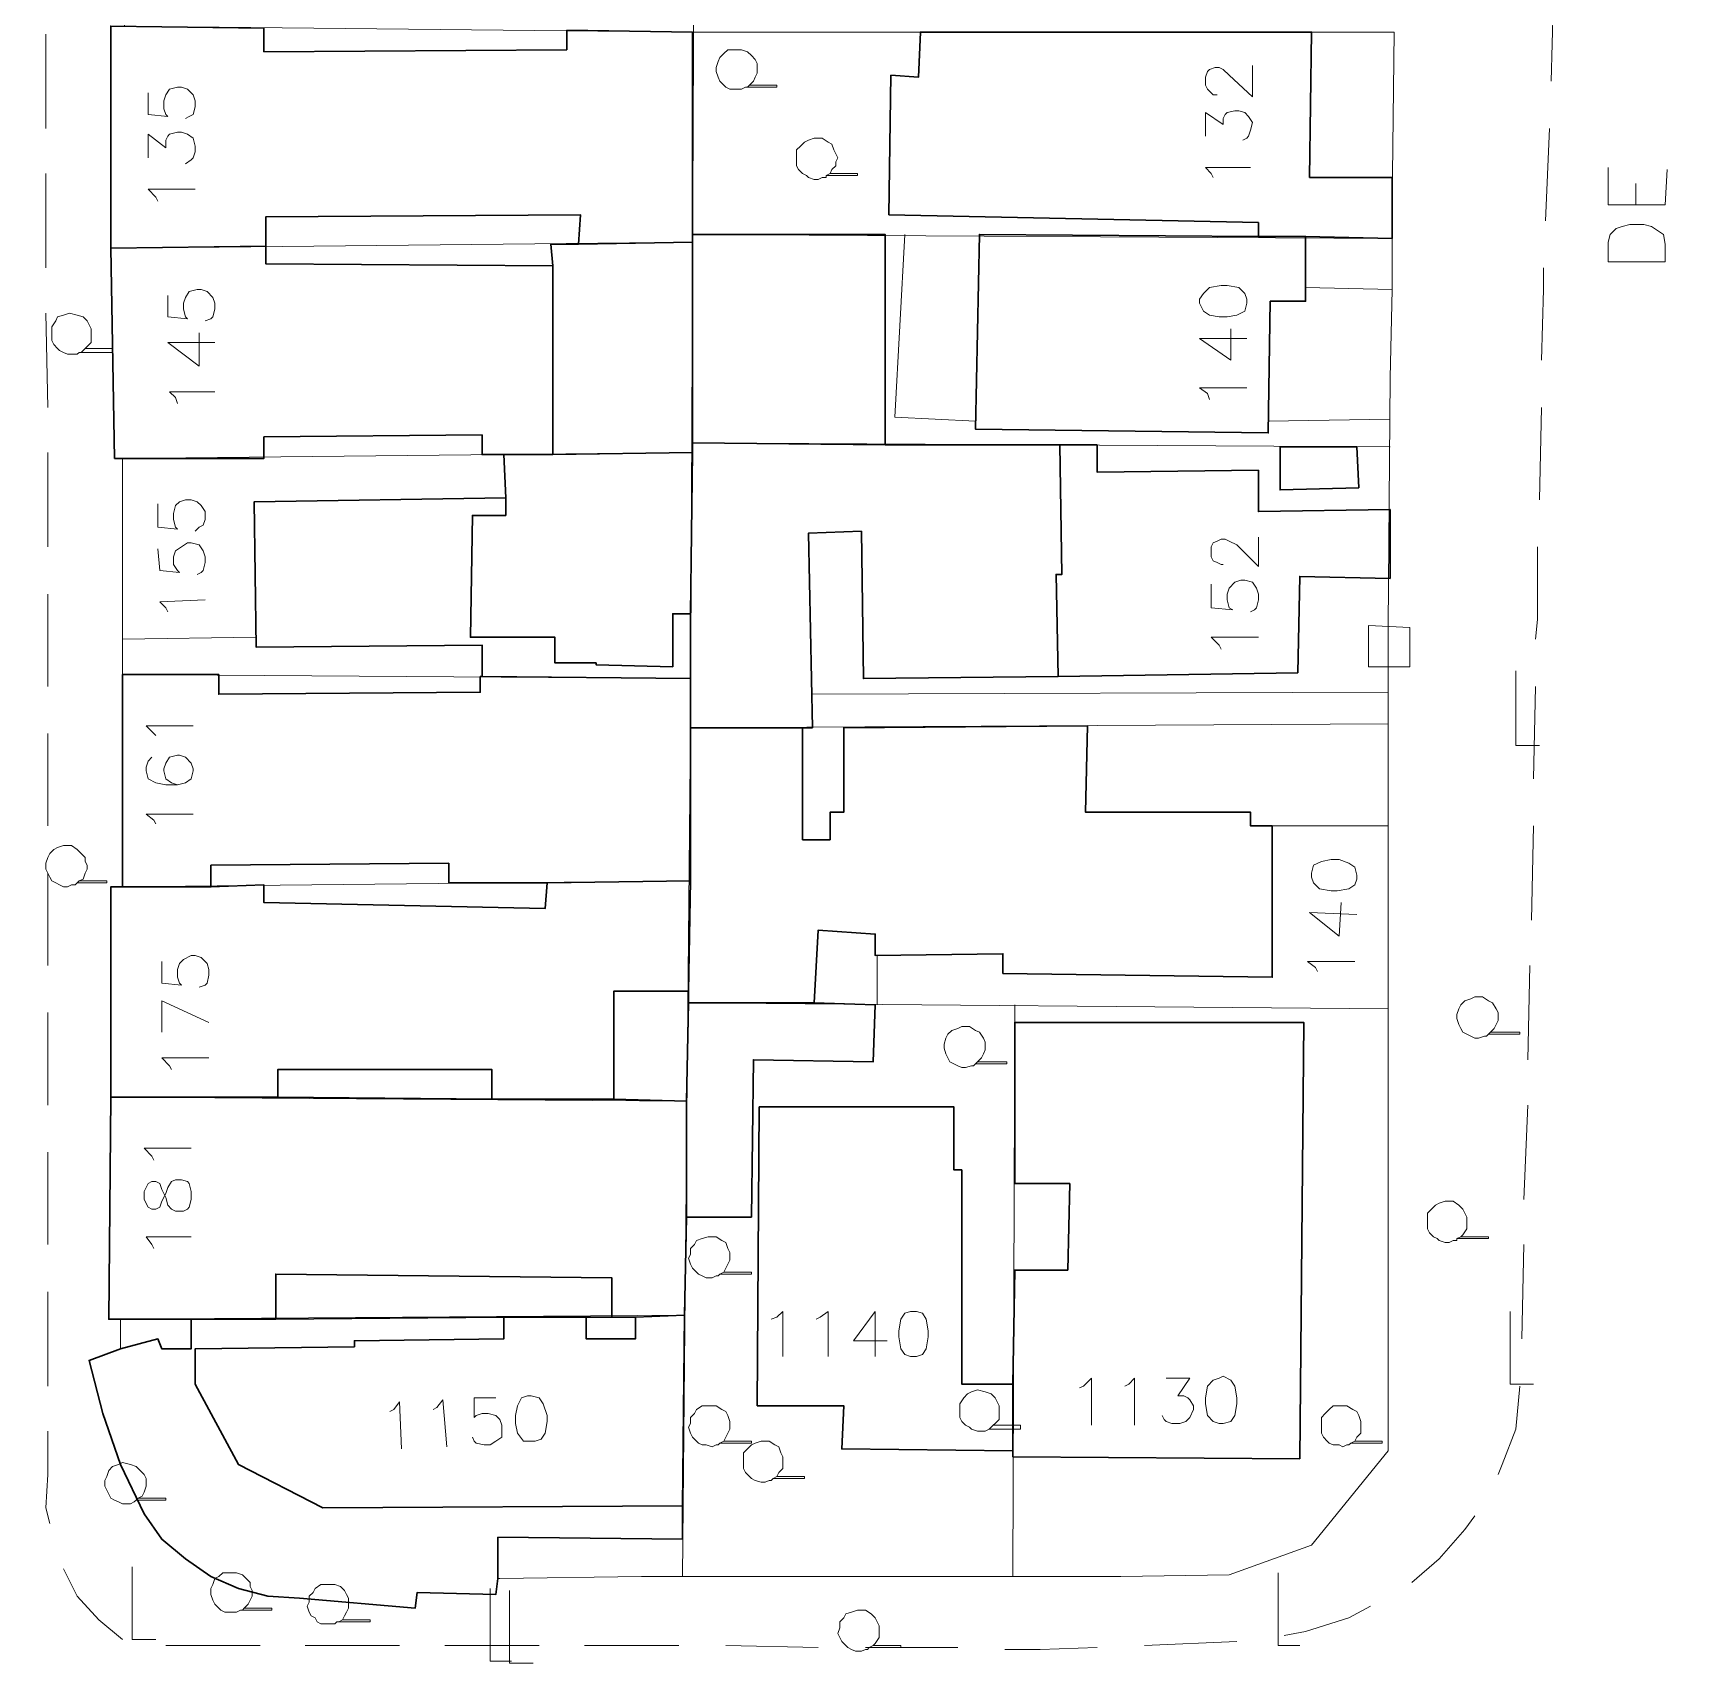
# Model space of a CAD drawing. Extents: x -2391 to 32076, y -11492 to 5852.
# Drawn here: x 4525.4 to 4596.6, y -1654.2 to -1583.6 of the extents above; entities that cross this region are included whole.
import ezdxf

# ---------------------------------------------------------------- set-up
doc = ezdxf.new("R2010")
doc.units = 0
doc.header["$LTSCALE"] = 7
for name, color, linetype in [('ALVE-CT', 3, 'CONTINUOUS'), ('PDF2_A101 - EDIFICACAO', 7, 'CONTINUOUS'), ('PDF2_A103 - PROJECAO_1', 7, 'CONTINUOUS'), ('PDF2_A119 - TELHEIRO', 7, 'CONTINUOUS'), ('PDF2_A123 - N DE PORTA', 7, 'CONTINUOUS'), ('PDF2_A124 - MURO', 7, 'CONTINUOUS'), ('PDF2_C301 - MEIO_FIO_2D', 7, 'CONTINUOUS'), ('PDF2_C307 - TXT_NOME_LOGRADOURO', 7, 'CONTINUOUS'), ('PDF2_F602 - ARVORE_ISOLADA', 7, 'CONTINUOUS'), ('PDF2_I903 - POSTE', 7, 'CONTINUOUS')]:
    doc.layers.add(name, color=color, linetype=linetype)

msp = doc.modelspace()

# ---------------------------------------------------------------- linework, layer by layer
at = {"layer": 'ALVE-CT'}
msp.add_circle((4550.796, -1271.53), 500, dxfattribs=at)
at = {"layer": 'PDF2_A101 - EDIFICACAO', "lineweight": 30}
for points in [[(4548.428, -1583.519), (4553.846, -1583.604), (4553.846, -1592.324), (4553.846, -1592.663), (4548.936, -1592.748), (4549.02, -1591.478), (4535.474, -1591.562), (4535.474, -1592.832), (4528.785, -1592.917), (4528.785, -1583.35), (4535.389, -1583.435), (4535.389, -1584.451), (4548.428, -1584.366)], [(4578.399, -1583.604), (4580.516, -1583.604), (4580.431, -1589.869), (4583.987, -1589.869), (4583.987, -1590.97), (4583.987, -1592.494), (4580.262, -1592.409), (4578.23, -1592.409), (4578.23, -1591.816), (4562.313, -1591.478), (4562.397, -1585.467), (4563.583, -1585.551), (4563.667, -1583.604)], [(4562.143, -1601.384), (4553.846, -1601.299), (4553.846, -1592.663), (4553.846, -1592.324), (4562.143, -1592.324)], [(4578.23, -1592.409), (4580.262, -1592.409), (4580.262, -1595.203), (4578.738, -1595.203), (4578.653, -1600.876), (4566.038, -1600.706), (4566.207, -1592.324)], [(4553.846, -1592.663), (4553.846, -1601.299), (4553.846, -1601.722), (4547.835, -1601.807), (4545.718, -1601.807), (4544.787, -1601.807), (4544.787, -1600.96), (4535.389, -1601.045), (4535.389, -1601.976), (4528.955, -1601.976), (4528.785, -1592.917), (4535.474, -1592.832), (4535.474, -1593.594), (4547.835, -1593.679), (4547.75, -1592.748), (4548.936, -1592.748)], [(4553.761, -1608.665), (4553.761, -1611.459), (4544.787, -1611.374), (4544.787, -1610.019), (4535.05, -1610.104), (4534.966, -1603.839), (4545.803, -1603.67), (4545.718, -1601.807), (4547.835, -1601.807), (4553.846, -1601.722)], [(4571.287, -1601.384), (4571.287, -1602.569), (4578.23, -1602.484), (4578.23, -1604.262), (4583.902, -1604.178), (4583.902, -1607.141), (4580.008, -1607.056), (4579.923, -1611.205), (4569.594, -1611.374), (4561.212, -1611.459), (4561.127, -1605.109), (4558.841, -1605.194), (4559.011, -1613.575), (4558.587, -1613.575), (4553.761, -1613.575), (4553.761, -1613.491), (4553.761, -1611.459), (4553.761, -1608.665), (4553.846, -1601.722), (4553.846, -1601.299), (4562.143, -1601.384), (4569.678, -1601.384)], [(4582.548, -1603.246), (4579.161, -1603.331), (4579.161, -1601.468), (4582.463, -1601.468)], [(4544.787, -1611.374), (4553.761, -1611.459), (4553.761, -1613.491), (4553.761, -1613.575), (4553.761, -1620.179), (4547.581, -1620.264), (4543.348, -1620.264), (4543.348, -1619.417), (4533.103, -1619.502), (4533.103, -1620.433), (4529.293, -1620.433), (4529.293, -1611.289), (4533.442, -1611.289), (4533.442, -1612.136), (4544.702, -1612.051), (4544.702, -1611.374)], [(4559.095, -1625.428), (4553.677, -1625.428), (4553.677, -1624.92), (4553.761, -1620.179), (4553.761, -1613.575), (4558.587, -1613.575), (4558.587, -1618.401), (4559.773, -1618.401), (4559.773, -1617.216), (4560.365, -1617.216), (4560.365, -1613.575), (4570.864, -1613.491), (4570.779, -1617.216), (4577.891, -1617.216), (4577.891, -1617.809), (4578.822, -1617.809), (4578.822, -1624.328), (4567.223, -1624.158), (4567.223, -1623.312), (4561.72, -1623.396), (4561.72, -1622.465), (4559.265, -1622.296)], [(4553.677, -1624.92), (4550.46, -1624.92), (4550.46, -1629.577), (4545.21, -1629.577), (4545.21, -1628.307), (4535.982, -1628.307), (4535.982, -1629.492), (4528.785, -1629.492), (4528.785, -1620.433), (4529.293, -1620.433), (4533.103, -1620.433), (4535.389, -1620.349), (4535.389, -1621.111), (4547.496, -1621.365), (4547.581, -1620.264), (4553.761, -1620.179)], [(4559.095, -1625.428), (4561.72, -1625.513), (4561.635, -1627.968), (4556.471, -1627.884), (4556.386, -1634.657), (4553.592, -1634.657), (4553.592, -1629.662), (4553.677, -1625.428)], [(4567.646, -1644.732), (4567.646, -1641.853), (4567.731, -1636.943), (4570.017, -1636.943), (4570.102, -1633.218), (4567.731, -1633.218), (4567.731, -1626.275), (4580.177, -1626.275), (4580.008, -1645.071), (4567.646, -1644.986)], [(4535.982, -1629.492), (4545.21, -1629.577), (4550.46, -1629.577), (4553.592, -1629.662), (4553.592, -1634.657), (4553.507, -1638.89), (4551.391, -1638.975), (4550.375, -1638.975), (4550.375, -1637.282), (4535.897, -1637.112), (4535.897, -1639.06), (4532.257, -1639.06), (4528.701, -1639.06), (4528.785, -1629.492)], [(4567.646, -1641.853), (4567.646, -1644.732), (4560.281, -1644.647), (4560.365, -1642.785), (4556.64, -1642.785), (4556.725, -1629.916), (4565.107, -1629.916), (4565.107, -1632.625), (4565.445, -1632.625), (4565.445, -1641.853)], [(4553.507, -1638.89), (4553.423, -1647.103), (4553.423, -1648.542), (4545.464, -1648.457), (4545.464, -1650.235), (4545.38, -1650.913), (4541.993, -1650.828), (4541.908, -1651.505), (4536.913, -1651.082), (4535.558, -1650.997), (4534.288, -1650.659), (4533.103, -1650.151), (4532.003, -1649.389), (4530.987, -1648.542), (4530.225, -1647.441), (4529.209, -1645.325), (4528.447, -1643.123), (4527.854, -1640.837), (4529.209, -1640.329), (4530.817, -1639.906), (4530.987, -1640.329), (4532.257, -1640.329), (4532.257, -1639.06), (4535.897, -1639.06), (4545.718, -1638.975), (4549.274, -1638.975), (4550.375, -1638.975), (4551.391, -1638.975)]]:
    msp.add_lwpolyline(points, close=True, dxfattribs=at)
at = {"layer": 'PDF2_A103 - PROJECAO_1', "lineweight": 30}
for points in [[(4553.846, -1601.299), (4553.846, -1601.722), (4547.835, -1601.807), (4547.835, -1593.679), (4547.75, -1592.748), (4548.936, -1592.748), (4553.846, -1592.663)], [(4553.761, -1608.665), (4552.999, -1608.665), (4552.999, -1610.951), (4549.698, -1610.866), (4549.698, -1610.781), (4547.92, -1610.781), (4547.92, -1609.681), (4544.279, -1609.681), (4544.364, -1604.432), (4545.803, -1604.432), (4545.803, -1603.67), (4545.718, -1601.807), (4547.835, -1601.807), (4553.846, -1601.722)], [(4562.143, -1601.384), (4569.678, -1601.384), (4569.763, -1606.971), (4569.509, -1606.971), (4569.594, -1611.374), (4561.212, -1611.459), (4561.127, -1605.109), (4558.841, -1605.194), (4559.011, -1613.575), (4558.587, -1613.575), (4553.761, -1613.575), (4553.761, -1613.491), (4553.761, -1611.459), (4553.761, -1608.665), (4553.846, -1601.722), (4553.846, -1601.299)], [(4553.423, -1647.103), (4537.929, -1647.187), (4534.288, -1645.325), (4532.426, -1641.853), (4532.426, -1640.329), (4539.284, -1640.245), (4539.284, -1639.991), (4545.718, -1639.906), (4545.718, -1638.975), (4549.274, -1638.975), (4549.274, -1639.906), (4551.391, -1639.906), (4551.391, -1638.975), (4553.507, -1638.89)]]:
    msp.add_lwpolyline(points, close=True, dxfattribs=at)
at = {"layer": 'PDF2_A119 - TELHEIRO', "lineweight": 9}
msp.add_lwpolyline([(4584.749, -1609.257), (4584.749, -1610.951), (4583.817, -1610.951), (4582.971, -1610.951), (4582.971, -1609.173)], close=True, dxfattribs=at)
at = {"layer": 'PDF2_A123 - N DE PORTA', "lineweight": 9}
for points in [[(4576.452, -1586.313), (4576.282, -1586.313), (4576.113, -1586.144), (4576.028, -1586.059), (4575.944, -1585.89), (4575.944, -1585.551), (4576.028, -1585.297), (4576.113, -1585.213), (4576.367, -1585.128), (4576.536, -1585.128), (4576.706, -1585.213), (4576.96, -1585.467), (4577.976, -1586.398), (4577.976, -1585.043)], [(4530.394, -1586.229), (4530.394, -1587.16), (4531.241, -1587.245), (4531.156, -1587.16), (4531.071, -1586.906), (4531.071, -1586.567), (4531.156, -1586.313), (4531.325, -1586.059), (4531.664, -1585.975), (4531.833, -1585.975), (4532.087, -1586.059), (4532.341, -1586.313), (4532.426, -1586.567), (4532.426, -1586.821), (4532.341, -1587.16), (4532.172, -1587.245), (4532.003, -1587.329)], [(4575.944, -1588.091), (4575.944, -1587.075), (4576.706, -1587.583), (4576.706, -1587.329), (4576.79, -1587.16), (4576.875, -1587.075), (4577.214, -1586.991), (4577.383, -1586.991), (4577.637, -1587.075), (4577.806, -1587.245), (4577.976, -1587.499), (4577.891, -1587.837), (4577.806, -1588.091), (4577.722, -1588.176), (4577.552, -1588.261)], [(4530.394, -1589.023), (4530.394, -1588.007), (4531.156, -1588.599), (4531.156, -1588.261), (4531.241, -1588.091), (4531.325, -1588.007), (4531.664, -1587.922), (4531.833, -1587.922), (4532.087, -1588.007), (4532.341, -1588.176), (4532.426, -1588.515), (4532.426, -1588.769), (4532.341, -1589.023), (4532.257, -1589.107), (4532.003, -1589.277)], [(4576.282, -1589.869), (4576.198, -1589.7), (4575.944, -1589.446), (4577.891, -1589.446)], [(4530.817, -1590.885), (4530.733, -1590.716), (4530.394, -1590.377), (4532.426, -1590.377)], [(4531.241, -1594.949), (4531.241, -1595.88), (4532.087, -1595.965), (4532.003, -1595.88), (4531.918, -1595.542), (4531.918, -1595.288), (4532.003, -1595.034), (4532.172, -1594.78), (4532.511, -1594.695), (4532.68, -1594.695), (4532.934, -1594.78), (4533.188, -1595.034), (4533.273, -1595.288), (4533.273, -1595.542), (4533.188, -1595.88), (4533.103, -1595.965), (4532.849, -1596.05)], [(4533.273, -1596.981), (4531.241, -1596.981), (4532.595, -1597.997), (4532.595, -1596.558)], [(4577.722, -1596.812), (4575.69, -1596.812), (4577.044, -1597.743), (4577.044, -1596.388)], [(4576.113, -1599.436), (4576.028, -1599.182), (4575.69, -1598.928), (4577.722, -1598.928)], [(4531.664, -1599.606), (4531.579, -1599.352), (4531.325, -1599.098), (4533.273, -1599.098)], [(4530.817, -1603.924), (4530.817, -1604.94), (4531.664, -1605.024), (4531.579, -1604.94), (4531.495, -1604.601), (4531.495, -1604.347), (4531.579, -1604.008), (4531.749, -1603.839), (4532.003, -1603.754), (4532.257, -1603.754), (4532.511, -1603.839), (4532.68, -1604.008), (4532.849, -1604.262), (4532.849, -1604.601), (4532.765, -1604.855), (4532.595, -1604.94), (4532.426, -1605.109)], [(4576.706, -1606.548), (4576.621, -1606.548), (4576.452, -1606.463), (4576.282, -1606.379), (4576.198, -1606.21), (4576.198, -1605.786), (4576.282, -1605.617), (4576.452, -1605.532), (4576.621, -1605.448), (4576.79, -1605.448), (4576.96, -1605.532), (4577.298, -1605.702), (4578.23, -1606.633), (4578.23, -1605.363)], [(4530.817, -1605.871), (4530.902, -1606.802), (4531.749, -1606.887), (4531.664, -1606.802), (4531.495, -1606.548), (4531.495, -1606.21), (4531.579, -1605.956), (4531.833, -1605.786), (4532.087, -1605.617), (4532.257, -1605.617), (4532.595, -1605.702), (4532.765, -1605.956), (4532.849, -1606.21), (4532.849, -1606.463), (4532.765, -1606.802), (4532.68, -1606.887), (4532.511, -1606.971)], [(4576.198, -1607.395), (4576.198, -1608.411), (4577.129, -1608.495), (4576.96, -1608.411), (4576.875, -1608.072), (4576.875, -1607.818), (4576.96, -1607.564), (4577.214, -1607.31), (4577.468, -1607.225), (4577.637, -1607.225), (4577.976, -1607.31), (4578.145, -1607.564), (4578.23, -1607.818), (4578.23, -1608.072), (4578.145, -1608.411), (4578.06, -1608.495), (4577.891, -1608.58)], [(4531.241, -1608.58), (4531.156, -1608.411), (4530.902, -1608.157), (4532.849, -1608.072)], [(4576.621, -1610.189), (4576.536, -1610.019), (4576.198, -1609.681), (4578.23, -1609.681)], [(4530.733, -1613.914), (4530.563, -1613.745), (4530.309, -1613.491), (4532.341, -1613.491)], [(4530.563, -1614.845), (4530.394, -1615.015), (4530.309, -1615.269), (4530.309, -1615.438), (4530.394, -1615.777), (4530.733, -1615.946), (4531.156, -1616.031), (4531.664, -1616.031), (4532.003, -1615.946), (4532.257, -1615.777), (4532.341, -1615.438), (4532.341, -1615.353), (4532.257, -1615.099), (4532.003, -1614.845), (4531.749, -1614.761), (4531.664, -1614.761), (4531.325, -1614.845), (4531.156, -1615.099), (4531.071, -1615.353), (4531.071, -1615.438), (4531.156, -1615.777), (4531.41, -1615.946), (4531.664, -1616.031)], [(4530.733, -1617.724), (4530.648, -1617.555), (4530.309, -1617.301), (4532.341, -1617.301)], [(4582.463, -1621.619), (4580.431, -1621.534), (4581.701, -1622.55), (4581.786, -1621.111)], [(4530.987, -1623.65), (4530.987, -1624.582), (4531.833, -1624.666), (4531.749, -1624.582), (4531.664, -1624.328), (4531.664, -1623.989), (4531.749, -1623.735), (4531.918, -1623.566), (4532.257, -1623.396), (4532.426, -1623.396), (4532.68, -1623.481), (4532.934, -1623.735), (4533.019, -1623.989), (4533.019, -1624.243), (4532.934, -1624.582), (4532.849, -1624.666), (4532.595, -1624.751)], [(4580.77, -1624.074), (4580.685, -1623.904), (4580.346, -1623.65), (4582.378, -1623.65)], [(4533.019, -1626.275), (4530.987, -1625.344), (4530.987, -1626.698)], [(4531.41, -1628.307), (4531.325, -1628.138), (4530.987, -1627.799), (4533.019, -1627.799)], [(4530.648, -1632.202), (4530.563, -1632.032), (4530.225, -1631.694), (4532.257, -1631.694)], [(4530.648, -1636.012), (4530.563, -1635.842), (4530.309, -1635.504), (4532.257, -1635.504)], [(4557.233, -1639.06), (4557.487, -1638.975), (4557.741, -1638.721), (4557.741, -1640.668)], [(4559.18, -1639.06), (4559.349, -1638.975), (4559.688, -1638.721), (4559.688, -1640.668)], [(4561.72, -1640.668), (4561.72, -1638.721), (4560.789, -1639.991), (4562.228, -1639.991)], [(4570.525, -1642.023), (4570.694, -1641.938), (4571.033, -1641.599), (4571.033, -1643.631)], [(4572.472, -1641.938), (4572.642, -1641.853), (4572.896, -1641.599), (4572.896, -1643.631)], [(4574.25, -1641.599), (4575.266, -1641.599), (4574.758, -1642.361), (4575.012, -1642.361), (4575.182, -1642.446), (4575.266, -1642.531), (4575.436, -1642.785), (4575.436, -1642.954), (4575.266, -1643.293), (4575.097, -1643.462), (4574.843, -1643.547), (4574.504, -1643.547), (4574.25, -1643.462), (4574.166, -1643.377), (4574.081, -1643.208)], [(4540.808, -1643.039), (4540.977, -1642.954), (4541.231, -1642.615), (4541.316, -1644.647)], [(4542.67, -1642.954), (4542.84, -1642.869), (4543.094, -1642.531), (4543.263, -1644.563)], [(4545.38, -1642.446), (4544.448, -1642.446), (4544.448, -1643.293), (4544.533, -1643.208), (4544.787, -1643.123), (4545.041, -1643.123), (4545.38, -1643.208), (4545.549, -1643.377), (4545.634, -1643.631), (4545.634, -1643.801), (4545.634, -1644.139), (4545.38, -1644.309), (4545.126, -1644.478), (4544.872, -1644.478), (4544.533, -1644.393), (4544.448, -1644.309), (4544.364, -1644.139)]]:
    msp.add_lwpolyline(points, dxfattribs=at)
for points in [[(4575.69, -1595.288), (4575.859, -1595.626), (4576.113, -1595.796), (4576.536, -1595.88), (4576.875, -1595.88), (4577.298, -1595.796), (4577.637, -1595.626), (4577.722, -1595.288), (4577.722, -1595.118), (4577.637, -1594.864), (4577.383, -1594.61), (4576.875, -1594.526), (4576.621, -1594.526), (4576.113, -1594.61), (4575.859, -1594.864), (4575.69, -1595.118)], [(4580.516, -1620.01), (4580.6, -1620.264), (4580.854, -1620.518), (4581.362, -1620.603), (4581.616, -1620.603), (4582.124, -1620.518), (4582.378, -1620.349), (4582.463, -1620.095), (4582.463, -1619.925), (4582.378, -1619.587), (4582.124, -1619.417), (4581.701, -1619.248), (4581.362, -1619.248), (4580.939, -1619.333), (4580.6, -1619.502), (4580.516, -1619.841)], [(4530.225, -1633.895), (4530.394, -1634.234), (4530.563, -1634.318), (4530.733, -1634.318), (4530.902, -1634.234), (4530.987, -1633.98), (4531.156, -1633.641), (4531.241, -1633.387), (4531.41, -1633.133), (4531.579, -1633.048), (4531.833, -1633.048), (4532.087, -1633.133), (4532.172, -1633.218), (4532.257, -1633.556), (4532.257, -1633.895), (4532.172, -1634.234), (4532.087, -1634.318), (4531.918, -1634.403), (4531.579, -1634.403), (4531.41, -1634.318), (4531.241, -1634.149), (4531.156, -1633.81), (4530.987, -1633.472), (4530.902, -1633.218), (4530.733, -1633.133), (4530.563, -1633.133), (4530.394, -1633.218), (4530.225, -1633.556)], [(4563.244, -1638.721), (4562.99, -1638.806), (4562.821, -1639.06), (4562.736, -1639.567), (4562.736, -1639.821), (4562.821, -1640.329), (4562.99, -1640.583), (4563.244, -1640.668), (4563.498, -1640.668), (4563.752, -1640.583), (4563.921, -1640.329), (4564.006, -1639.821), (4564.006, -1639.567), (4563.921, -1639.06), (4563.752, -1638.806), (4563.498, -1638.721)], [(4576.536, -1641.599), (4576.282, -1641.684), (4576.028, -1641.938), (4575.944, -1642.446), (4575.944, -1642.7), (4576.028, -1643.208), (4576.282, -1643.462), (4576.536, -1643.547), (4576.706, -1643.547), (4577.044, -1643.462), (4577.214, -1643.208), (4577.298, -1642.7), (4577.298, -1642.446), (4577.214, -1641.938), (4577.044, -1641.684), (4576.706, -1641.515)], [(4546.734, -1642.361), (4546.48, -1642.446), (4546.311, -1642.785), (4546.226, -1643.208), (4546.226, -1643.547), (4546.311, -1643.97), (4546.565, -1644.309), (4546.819, -1644.309), (4547.073, -1644.309), (4547.327, -1644.224), (4547.496, -1643.97), (4547.581, -1643.462), (4547.581, -1643.208), (4547.412, -1642.7), (4547.242, -1642.446), (4546.904, -1642.361)]]:
    msp.add_lwpolyline(points, close=True, dxfattribs=at)
at = {"layer": 'PDF2_A124 - MURO', "lineweight": 9}
for points in [[(4580.262, -1594.61), (4583.987, -1594.695), (4583.902, -1598.505), (4583.817, -1609.173), (4583.817, -1610.951), (4583.817, -1612.136), (4583.817, -1613.321), (4583.817, -1613.491), (4583.817, -1619.671), (4583.817, -1620.941), (4583.817, -1644.732), (4580.516, -1648.796), (4576.96, -1650.066), (4572.303, -1650.151), (4567.816, -1650.151), (4557.741, -1650.151), (4553.423, -1650.151), (4553.761, -1613.491), (4553.931, -1574.545), (4554.185, -1548.045), (4554.862, -1516.719), (4554.523, -1504.781), (4554.269, -1490.811)], [(4583.987, -1594.695), (4583.987, -1590.97), (4584.071, -1583.604), (4553.846, -1583.604), (4529.378, -1583.35), (4529.378, -1583.011), (4529.378, -1577.931), (4529.378, -1574.629), (4529.378, -1574.46), (4529.378, -1568.449), (4529.378, -1564.978), (4529.378, -1558.204), (4529.378, -1555.749), (4529.378, -1555.665), (4529.378, -1553.294), (4529.378, -1551.601), (4529.378, -1544.15), (4529.378, -1542.711), (4529.378, -1532.466), (4529.378, -1528.402), (4529.717, -1494.028)], [(4553.846, -1592.324), (4583.987, -1592.494)], [(4566.038, -1600.368), (4562.567, -1600.198), (4562.99, -1592.324)], [(4529.378, -1592.917), (4553.846, -1592.663)], [(4583.902, -1600.283), (4578.653, -1600.368)], [(4553.761, -1620.179), (4529.293, -1620.433), (4529.293, -1609.427), (4529.293, -1609.257), (4529.293, -1605.702), (4529.293, -1601.976), (4553.846, -1601.722)], [(4583.902, -1601.468), (4553.846, -1601.299)], [(4535.05, -1609.681), (4529.293, -1609.765)], [(4529.293, -1611.289), (4553.761, -1611.459)], [(4583.817, -1612.051), (4559.011, -1612.136)], [(4553.761, -1613.575), (4583.817, -1613.406)], [(4583.817, -1617.809), (4578.822, -1617.809)], [(4561.805, -1623.396), (4561.805, -1625.513)], [(4583.817, -1625.682), (4553.677, -1625.428)], [(4567.646, -1650.151), (4567.731, -1625.513)], [(4553.592, -1629.662), (4529.209, -1629.492)], [(4553.507, -1638.89), (4529.209, -1639.06), (4529.209, -1640.329), (4527.854, -1640.837), (4528.447, -1643.123), (4529.209, -1645.325), (4530.225, -1647.441), (4530.987, -1648.542), (4532.003, -1649.389), (4533.103, -1650.151), (4534.288, -1650.659), (4535.558, -1650.997), (4536.913, -1651.082), (4541.908, -1651.505), (4541.993, -1650.828), (4545.38, -1650.913), (4545.464, -1650.235), (4545.549, -1650.235), (4551.645, -1650.151), (4553.423, -1650.151)]]:
    msp.add_lwpolyline(points, dxfattribs=at)
at = {"layer": 'PDF2_C301 - MEIO_FIO_2D', "lineweight": 9}
for points in [[(4590.845, -1585.721), (4590.929, -1582.503), (4590.929, -1581.741)], [(4525.991, -1583.689), (4525.991, -1587.753)], [(4590.591, -1591.732), (4590.76, -1587.753)], [(4525.991, -1589.7), (4525.991, -1592.155), (4525.991, -1593.764)], [(4590.421, -1597.743), (4590.506, -1594.695), (4590.506, -1593.764)], [(4525.991, -1595.711), (4526.076, -1599.775)], [(4590.337, -1603.754), (4590.421, -1599.775)], [(4526.076, -1601.722), (4526.076, -1605.786)], [(4590.167, -1609.765), (4590.252, -1608.919), (4590.252, -1605.786)], [(4526.076, -1607.818), (4526.076, -1611.797)], [(4590.083, -1615.777), (4590.167, -1611.797)], [(4526.076, -1613.829), (4526.076, -1617.809)], [(4589.998, -1621.873), (4590.083, -1617.809)], [(4526.076, -1619.841), (4526.076, -1623.82)], [(4589.829, -1627.884), (4589.913, -1623.82)], [(4526.076, -1625.852), (4526.076, -1629.831)], [(4589.659, -1633.895), (4589.829, -1629.831)], [(4526.076, -1631.863), (4526.076, -1635.842)], [(4589.575, -1639.906), (4589.659, -1635.842)], [(4526.076, -1637.874), (4526.076, -1641.938)], [(4588.559, -1645.748), (4588.728, -1645.325), (4589.321, -1643.801), (4589.49, -1641.938)], [(4526.076, -1643.885), (4526.076, -1645.748), (4525.991, -1647.187), (4526.161, -1647.865)], [(4584.833, -1650.405), (4586.019, -1649.389), (4587.119, -1648.119), (4587.543, -1647.526)], [(4526.753, -1649.812), (4527.346, -1650.997), (4528.277, -1652.013), (4529.293, -1652.86)], [(4579.33, -1652.691), (4580.262, -1652.521), (4582.124, -1651.929), (4583.056, -1651.421)], [(4573.319, -1653.114), (4577.298, -1652.945)], [(4531.156, -1653.114), (4531.41, -1653.114), (4535.22, -1653.114)], [(4537.167, -1653.114), (4541.231, -1653.114)], [(4543.178, -1653.114), (4547.242, -1653.114)], [(4549.19, -1653.114), (4553.253, -1653.114)], [(4555.285, -1653.114), (4559.265, -1653.199)], [(4561.297, -1653.199), (4565.276, -1653.199)], [(4567.308, -1653.283), (4568.832, -1653.283), (4571.287, -1653.199)]]:
    msp.add_lwpolyline(points, dxfattribs=at)
at = {"layer": 'PDF2_C307 - TXT_NOME_LOGRADOURO', "lineweight": 9}
for points in [[(4595.84, -1589.531), (4595.755, -1591.054), (4593.3, -1591.054), (4593.3, -1589.446)], [(4594.485, -1591.054), (4594.485, -1590.123)]]:
    msp.add_lwpolyline(points, dxfattribs=at)
msp.add_lwpolyline([(4595.755, -1593.51), (4593.3, -1593.51), (4593.3, -1592.663), (4593.385, -1592.324), (4593.639, -1592.07), (4593.893, -1591.986), (4594.231, -1591.901), (4594.824, -1591.901), (4595.163, -1591.986), (4595.417, -1592.155), (4595.671, -1592.324), (4595.755, -1592.748)], close=True, dxfattribs=at)
at = {"layer": 'PDF2_F602 - ARVORE_ISOLADA', "lineweight": 9}
for points in [[(4556.301, -1585.89), (4556.217, -1585.975), (4556.132, -1585.975), (4555.963, -1586.059), (4555.793, -1586.059), (4555.624, -1586.059), (4555.455, -1586.059), (4555.285, -1585.975), (4555.116, -1585.805), (4555.031, -1585.721), (4554.947, -1585.551), (4554.862, -1585.297), (4554.862, -1585.128), (4554.947, -1584.874), (4555.031, -1584.705), (4555.201, -1584.535), (4555.37, -1584.366), (4555.624, -1584.366), (4555.963, -1584.366), (4556.217, -1584.451), (4556.386, -1584.62), (4556.555, -1584.789), (4556.64, -1584.959), (4556.64, -1585.213), (4556.64, -1585.382), (4556.555, -1585.551), (4556.471, -1585.721), (4556.301, -1585.89), (4556.217, -1585.975), (4557.487, -1585.975), (4557.487, -1585.89)], [(4559.773, -1589.7), (4559.603, -1589.785), (4559.603, -1589.869), (4559.434, -1589.869), (4559.265, -1589.954), (4559.095, -1589.954), (4558.841, -1589.869), (4558.757, -1589.785), (4558.587, -1589.7), (4558.418, -1589.531), (4558.333, -1589.361), (4558.333, -1589.107), (4558.333, -1588.938), (4558.333, -1588.684), (4558.503, -1588.515), (4558.672, -1588.345), (4558.841, -1588.261), (4559.095, -1588.176), (4559.434, -1588.176), (4559.688, -1588.345), (4559.857, -1588.43), (4559.942, -1588.684), (4560.027, -1588.853), (4560.111, -1589.023), (4560.027, -1589.192), (4560.027, -1589.361), (4559.857, -1589.531), (4559.773, -1589.7), (4559.603, -1589.785), (4560.958, -1589.785), (4560.958, -1589.7)], [(4527.685, -1597.235), (4527.515, -1597.404), (4527.431, -1597.404), (4527.346, -1597.489), (4527.177, -1597.489), (4526.923, -1597.489), (4526.753, -1597.404), (4526.584, -1597.32), (4526.499, -1597.235), (4526.33, -1597.066), (4526.245, -1596.896), (4526.245, -1596.727), (4526.245, -1596.473), (4526.245, -1596.304), (4526.415, -1596.05), (4526.499, -1595.88), (4526.753, -1595.796), (4527.007, -1595.711), (4527.346, -1595.796), (4527.6, -1595.88), (4527.769, -1596.05), (4527.854, -1596.219), (4527.939, -1596.388), (4527.939, -1596.558), (4527.939, -1596.812), (4527.939, -1596.981), (4527.769, -1597.15), (4527.685, -1597.235), (4527.515, -1597.404), (4528.87, -1597.404), (4528.87, -1597.235)], [(4527.431, -1620.179), (4527.346, -1620.264), (4527.261, -1620.349), (4527.092, -1620.349), (4526.923, -1620.433), (4526.753, -1620.433), (4526.584, -1620.349), (4526.415, -1620.264), (4526.245, -1620.179), (4526.161, -1620.01), (4526.076, -1619.841), (4525.991, -1619.671), (4525.991, -1619.417), (4526.076, -1619.163), (4526.161, -1618.994), (4526.33, -1618.825), (4526.499, -1618.74), (4526.753, -1618.655), (4527.092, -1618.655), (4527.346, -1618.825), (4527.515, -1618.994), (4527.685, -1619.163), (4527.685, -1619.333), (4527.769, -1619.502), (4527.769, -1619.671), (4527.685, -1619.841), (4527.6, -1620.095), (4527.431, -1620.179), (4527.346, -1620.264), (4528.616, -1620.264), (4528.616, -1620.179)], [(4588.22, -1626.698), (4588.135, -1626.783), (4588.051, -1626.868), (4587.966, -1626.868), (4587.712, -1626.952), (4587.543, -1626.952), (4587.373, -1626.868), (4587.204, -1626.783), (4587.035, -1626.698), (4586.95, -1626.529), (4586.865, -1626.36), (4586.781, -1626.106), (4586.781, -1625.936), (4586.865, -1625.682), (4586.95, -1625.513), (4587.119, -1625.344), (4587.373, -1625.259), (4587.543, -1625.174), (4587.881, -1625.174), (4588.135, -1625.344), (4588.305, -1625.428), (4588.474, -1625.682), (4588.559, -1625.852), (4588.559, -1626.021), (4588.559, -1626.19), (4588.474, -1626.36), (4588.389, -1626.529), (4588.22, -1626.698), (4588.135, -1626.783), (4589.49, -1626.783), (4589.49, -1626.698)], [(4566.123, -1627.968), (4566.038, -1628.053), (4565.953, -1628.138), (4565.869, -1628.138), (4565.615, -1628.222), (4565.445, -1628.222), (4565.276, -1628.138), (4565.107, -1628.053), (4564.937, -1627.968), (4564.853, -1627.799), (4564.768, -1627.63), (4564.683, -1627.376), (4564.683, -1627.206), (4564.768, -1626.952), (4564.853, -1626.783), (4565.022, -1626.614), (4565.276, -1626.529), (4565.445, -1626.444), (4565.784, -1626.444), (4566.038, -1626.614), (4566.207, -1626.698), (4566.377, -1626.952), (4566.461, -1627.122), (4566.461, -1627.291), (4566.461, -1627.46), (4566.377, -1627.63), (4566.292, -1627.799), (4566.123, -1627.968), (4566.038, -1628.053), (4567.392, -1628.053), (4567.392, -1627.968)], [(4586.95, -1635.504), (4586.781, -1635.588), (4586.781, -1635.673), (4586.611, -1635.673), (4586.442, -1635.758), (4586.273, -1635.758), (4586.019, -1635.673), (4585.934, -1635.588), (4585.765, -1635.504), (4585.595, -1635.334), (4585.511, -1635.165), (4585.511, -1634.996), (4585.511, -1634.742), (4585.511, -1634.488), (4585.68, -1634.318), (4585.849, -1634.149), (4586.019, -1634.064), (4586.273, -1633.98), (4586.611, -1633.98), (4586.865, -1634.149), (4587.035, -1634.318), (4587.119, -1634.488), (4587.204, -1634.657), (4587.204, -1634.826), (4587.204, -1634.996), (4587.204, -1635.165), (4587.035, -1635.419), (4586.95, -1635.504), (4586.781, -1635.588), (4588.135, -1635.588), (4588.135, -1635.504)], [(4555.201, -1637.028), (4555.031, -1637.112), (4554.947, -1637.197), (4554.862, -1637.197), (4554.693, -1637.282), (4554.439, -1637.282), (4554.269, -1637.197), (4554.1, -1637.112), (4554.015, -1637.028), (4553.846, -1636.858), (4553.761, -1636.689), (4553.677, -1636.435), (4553.761, -1636.266), (4553.761, -1636.012), (4553.931, -1635.842), (4554.015, -1635.673), (4554.269, -1635.588), (4554.523, -1635.504), (4554.862, -1635.504), (4555.116, -1635.673), (4555.285, -1635.758), (4555.37, -1636.012), (4555.455, -1636.181), (4555.455, -1636.35), (4555.455, -1636.52), (4555.37, -1636.689), (4555.285, -1636.858), (4555.201, -1637.028), (4555.031, -1637.112), (4556.386, -1637.112), (4556.386, -1637.028)], [(4566.8, -1643.631), (4566.631, -1643.801), (4566.461, -1643.885), (4566.292, -1643.885), (4566.123, -1643.885), (4565.869, -1643.801), (4565.784, -1643.716), (4565.615, -1643.631), (4565.445, -1643.462), (4565.361, -1643.293), (4565.361, -1643.123), (4565.361, -1642.869), (4565.361, -1642.7), (4565.53, -1642.446), (4565.699, -1642.277), (4565.869, -1642.192), (4566.123, -1642.107), (4566.461, -1642.192), (4566.715, -1642.277), (4566.885, -1642.446), (4566.969, -1642.615), (4567.054, -1642.785), (4567.054, -1642.954), (4567.054, -1643.208), (4567.054, -1643.377), (4566.885, -1643.547), (4566.8, -1643.631), (4566.631, -1643.801), (4567.985, -1643.801), (4567.985, -1643.631)], [(4555.201, -1644.309), (4555.031, -1644.393), (4554.947, -1644.478), (4554.862, -1644.478), (4554.693, -1644.563), (4554.439, -1644.478), (4554.269, -1644.478), (4554.1, -1644.393), (4554.015, -1644.309), (4553.846, -1644.139), (4553.761, -1643.97), (4553.677, -1643.716), (4553.761, -1643.547), (4553.761, -1643.293), (4553.931, -1643.123), (4554.015, -1642.954), (4554.269, -1642.785), (4554.523, -1642.785), (4554.862, -1642.785), (4555.116, -1642.954), (4555.285, -1643.039), (4555.37, -1643.208), (4555.455, -1643.462), (4555.455, -1643.631), (4555.455, -1643.801), (4555.37, -1643.97), (4555.285, -1644.139), (4555.201, -1644.309), (4555.031, -1644.393), (4556.386, -1644.393), (4556.386, -1644.309)], [(4582.378, -1644.309), (4582.209, -1644.393), (4582.124, -1644.478), (4582.04, -1644.478), (4581.87, -1644.563), (4581.701, -1644.478), (4581.447, -1644.478), (4581.278, -1644.393), (4581.193, -1644.309), (4581.024, -1644.139), (4580.939, -1643.97), (4580.939, -1643.716), (4580.939, -1643.547), (4580.939, -1643.293), (4581.108, -1643.123), (4581.278, -1642.954), (4581.447, -1642.785), (4581.701, -1642.785), (4582.04, -1642.785), (4582.294, -1642.954), (4582.463, -1643.039), (4582.548, -1643.208), (4582.632, -1643.462), (4582.632, -1643.631), (4582.632, -1643.801), (4582.632, -1643.97), (4582.463, -1644.139), (4582.378, -1644.309), (4582.209, -1644.393), (4583.563, -1644.393), (4583.563, -1644.309)], [(4557.487, -1645.833), (4557.317, -1645.917), (4557.233, -1646.002), (4557.148, -1646.002), (4556.979, -1646.087), (4556.809, -1646.087), (4556.555, -1646.002), (4556.386, -1645.917), (4556.301, -1645.833), (4556.132, -1645.663), (4556.047, -1645.494), (4556.047, -1645.24), (4556.047, -1645.071), (4556.047, -1644.817), (4556.217, -1644.647), (4556.386, -1644.478), (4556.555, -1644.393), (4556.809, -1644.309), (4557.148, -1644.309), (4557.402, -1644.478), (4557.571, -1644.563), (4557.656, -1644.817), (4557.741, -1644.986), (4557.741, -1645.155), (4557.741, -1645.325), (4557.741, -1645.494), (4557.571, -1645.663), (4557.487, -1645.833), (4557.317, -1645.917), (4558.672, -1645.917), (4558.672, -1645.833)], [(4529.971, -1646.764), (4529.886, -1646.849), (4529.801, -1646.933), (4529.632, -1647.018), (4529.463, -1647.018), (4529.293, -1647.018), (4529.124, -1646.933), (4528.955, -1646.849), (4528.785, -1646.764), (4528.701, -1646.595), (4528.616, -1646.425), (4528.531, -1646.256), (4528.531, -1646.002), (4528.616, -1645.833), (4528.701, -1645.579), (4528.87, -1645.409), (4529.124, -1645.325), (4529.293, -1645.24), (4529.632, -1645.325), (4529.886, -1645.409), (4530.055, -1645.579), (4530.225, -1645.748), (4530.309, -1645.917), (4530.309, -1646.087), (4530.309, -1646.256), (4530.225, -1646.51), (4530.14, -1646.679), (4529.971, -1646.764), (4529.886, -1646.849), (4531.156, -1646.849), (4531.156, -1646.764)], [(4534.542, -1651.505), (4534.458, -1651.59), (4534.373, -1651.59), (4534.204, -1651.675), (4534.034, -1651.675), (4533.865, -1651.675), (4533.696, -1651.675), (4533.527, -1651.59), (4533.357, -1651.421), (4533.273, -1651.336), (4533.188, -1651.167), (4533.103, -1650.913), (4533.103, -1650.659), (4533.188, -1650.489), (4533.273, -1650.235), (4533.442, -1650.151), (4533.611, -1649.981), (4533.865, -1649.981), (4534.204, -1649.981), (4534.458, -1650.066), (4534.627, -1650.235), (4534.796, -1650.405), (4534.796, -1650.574), (4534.881, -1650.743), (4534.881, -1650.997), (4534.796, -1651.167), (4534.712, -1651.336), (4534.542, -1651.505), (4534.458, -1651.59), (4535.728, -1651.59), (4535.728, -1651.505)], [(4538.776, -1652.013), (4538.606, -1652.098), (4538.522, -1652.098), (4538.437, -1652.183), (4538.268, -1652.183), (4538.014, -1652.183), (4537.844, -1652.183), (4537.675, -1652.098), (4537.59, -1651.929), (4537.421, -1651.844), (4537.336, -1651.675), (4537.252, -1651.421), (4537.336, -1651.251), (4537.336, -1650.997), (4537.506, -1650.828), (4537.59, -1650.659), (4537.844, -1650.489), (4538.098, -1650.489), (4538.437, -1650.489), (4538.691, -1650.574), (4538.86, -1650.743), (4538.945, -1650.913), (4539.03, -1651.082), (4539.03, -1651.336), (4539.03, -1651.505), (4538.945, -1651.675), (4538.86, -1651.844), (4538.776, -1652.013), (4538.606, -1652.098), (4539.961, -1652.098), (4539.961, -1652.013)], [(4561.635, -1653.114), (4561.466, -1653.199), (4561.381, -1653.283), (4561.297, -1653.283), (4561.127, -1653.368), (4560.873, -1653.368), (4560.704, -1653.283), (4560.535, -1653.199), (4560.45, -1653.114), (4560.281, -1652.945), (4560.196, -1652.775), (4560.111, -1652.606), (4560.196, -1652.352), (4560.196, -1652.098), (4560.365, -1651.929), (4560.45, -1651.759), (4560.704, -1651.675), (4560.958, -1651.59), (4561.297, -1651.59), (4561.551, -1651.759), (4561.72, -1651.929), (4561.805, -1652.098), (4561.889, -1652.267), (4561.889, -1652.437), (4561.889, -1652.606), (4561.889, -1652.775), (4561.72, -1653.029), (4561.635, -1653.114), (4561.466, -1653.199), (4562.821, -1653.199), (4562.821, -1653.114)]]:
    msp.add_lwpolyline(points, close=True, dxfattribs=at)
at = {"layer": 'PDF2_I903 - POSTE', "lineweight": 9}
for points in [[(4590.337, -1614.337), (4589.321, -1614.337), (4589.321, -1611.12)], [(4590.083, -1641.853), (4589.067, -1641.853), (4589.067, -1638.721)], [(4530.733, -1652.86), (4529.717, -1652.86), (4529.717, -1649.727)], [(4580.008, -1653.114), (4579.076, -1653.114), (4579.076, -1649.981)], [(4546.057, -1653.791), (4545.126, -1653.791), (4545.126, -1650.659)], [(4546.988, -1653.876), (4545.972, -1653.876), (4545.972, -1650.743)]]:
    msp.add_lwpolyline(points, dxfattribs=at)

doc.saveas('drawing.dxf')
